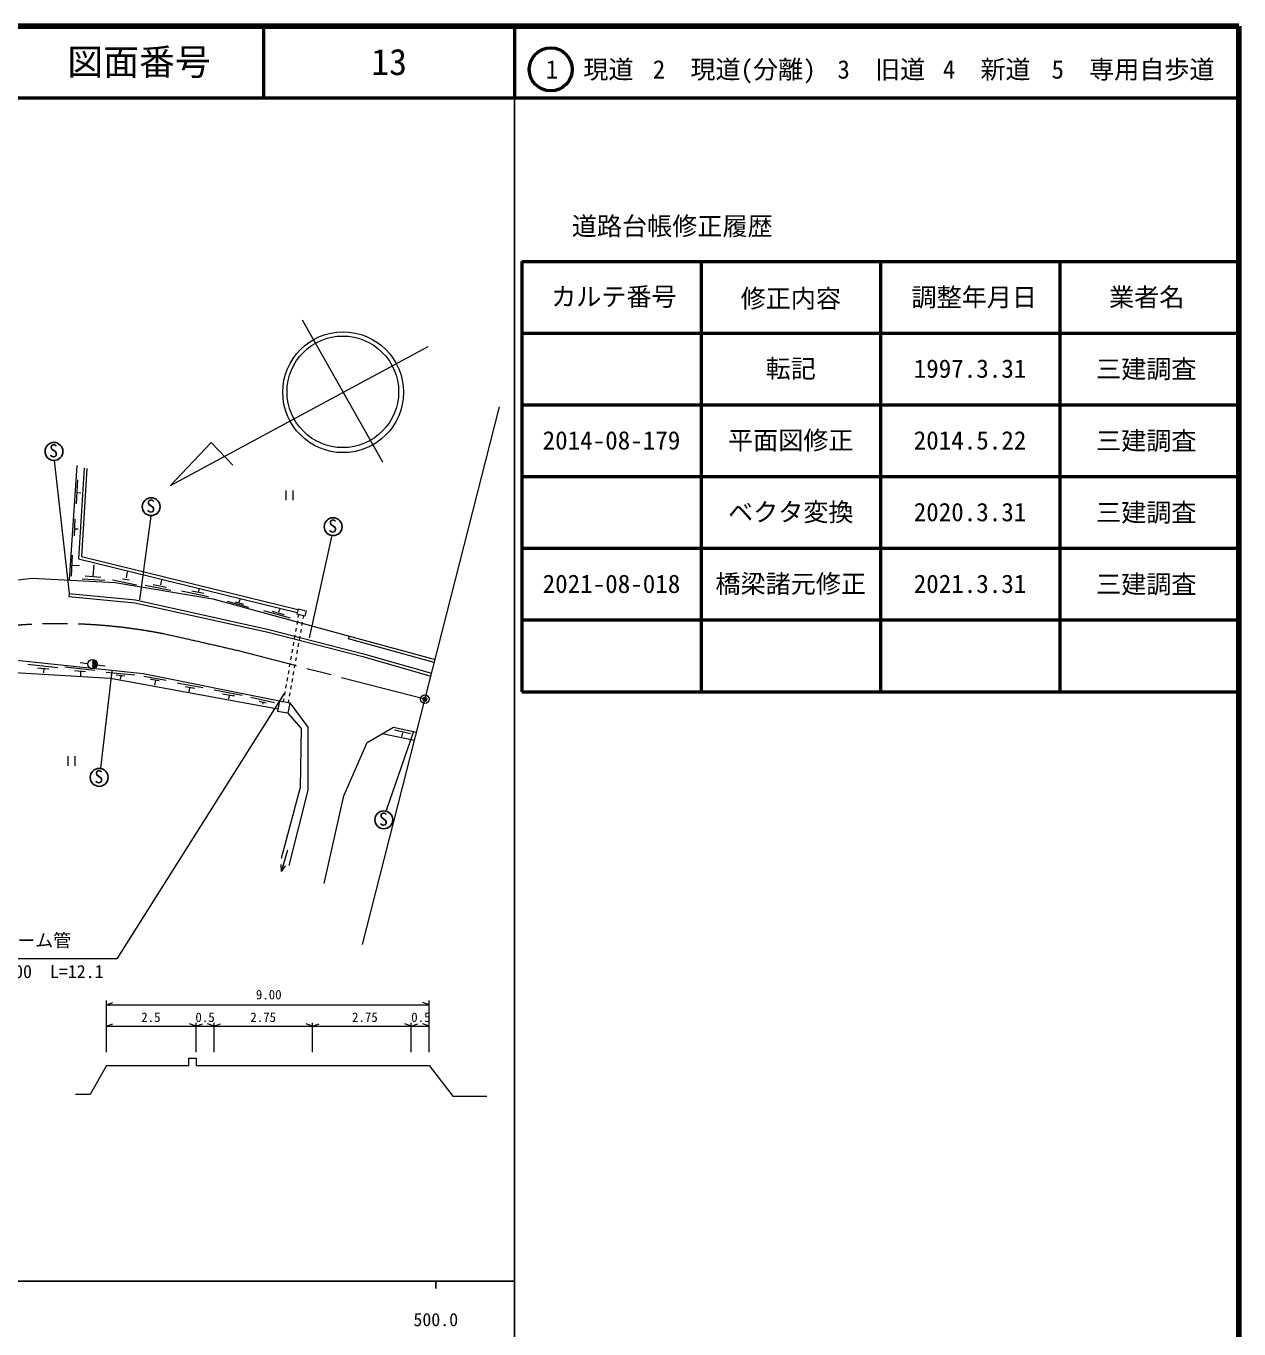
# Model space of a CAD drawing. Units: millimetres, scale not verified, with parts at other scales. Extents: x 40000 to 680000, y 20000 to 380000.
# Drawn here: x 510864 to 680000, y 198357 to 380000 of the extents above; entities that cross this region are included whole.
import ezdxf
from ezdxf.enums import TextEntityAlignment as Align

# ---------------------------------------------------------------- set-up
doc = ezdxf.new("R2010")
doc.units = ezdxf.units.MM
doc.header["$LTSCALE"] = 1000
doc.header["$PDMODE"] = 32
doc.header["$PDSIZE"] = 500
doc.linetypes.add('CHAIN', pattern=[18.5, 12, -1.5, 3.5, -1.5])
for name, color, linetype, lineweight in [('M-BGD', 7, 'Continuous', 13), ('M-BMK', 2, 'CHAIN', 13), ('M-BMK-SRVR', 3, 'Continuous', 13), ('M-STR-HTXT', 7, 'Continuous', 13), ('M-TTL', 2, 'Continuous', 140), ('M-TTL-BAND', 7, 'Continuous', 25), ('M-TTL-FRAM', 2, 'Continuous', 50), ('M-TTL-LINE', 7, 'Continuous', 50)]:
    doc.layers.add(name, color=color, linetype=linetype, lineweight=lineweight)
doc.layers.add('M-OTRS', color=6, linetype='Continuous')
doc.layers.add('M-TTL-TXT', color=7, linetype='Continuous')
doc.styles.add('ＭＳ ゴシック', font='')
doc.styles.get('ＭＳ ゴシック').set_extended_font_data('MS Gothic')

msp = doc.modelspace()

# ---------------------------------------------------------------- linework, layer by layer
at = {"layer": 'M-BGD'}
for p, q in [((549384, 339049), (560550, 319242)), ((566914, 335286), (530982, 315922)), ((530982, 315922), (536688, 321921)), ((536688, 321921), (539701, 318783)), ((514785, 319446), (516887, 300884)), ((517942, 318727), (516874, 302747)), ((518949, 318346), (518162, 305725)), ((519348, 318321), (518582, 306034)), ((518031, 316724), (517855, 313410)), ((518106, 314950), (518491, 314925)), ((547090, 315239), (547090, 313879)), ((548110, 313879), (548110, 315239)), ((517663, 311291), (517560, 308928)), ((526739, 300029), (528326, 311663)), ((517771, 309918), (518126, 309918)), ((550410, 294714), (553493, 308782)), ((517311, 306239), (517177, 303293)), ((518162, 305725), (548686, 298261)), ((518582, 306034), (548779, 298650)), ((517403, 304850), (518299, 304799)), ((520244, 303258), (520371, 304864)), ((524891, 303073), (525016, 303910)), ((501739, 301862), (511727, 303015)), ((511727, 303015), (523282, 302414)), ((518672, 302956), (521844, 302730)), ((519124, 303332), (521275, 303190)), ((522899, 302788), (526263, 302085)), ((523282, 302414), (536903, 300167)), ((524296, 302956), (525284, 302797)), ((527458, 302039), (531040, 301361)), ((528587, 302165), (530429, 301788)), ((529650, 302106), (529784, 302776)), ((516887, 300884), (516848, 300483)), ((532546, 301252), (536321, 300482)), ((533977, 301269), (535643, 300934)), ((534968, 301183), (535023, 301488)), ((536903, 300167), (556492, 294821)), ((538928, 299831), (541890, 298994)), ((540005, 299746), (541207, 299412)), ((540601, 299687), (540734, 300096)), ((543954, 298516), (547693, 297483)), ((545185, 298408), (546874, 297945)), ((546135, 298339), (546244, 298728)), ((548800, 298737), (548626, 298010)), ((549733, 297746), (548626, 298010)), ((548856, 297956), (548784, 297548)), ((548800, 298737), (549906, 298473)), ((549906, 298473), (549733, 297746)), ((548698, 297056), (548611, 296563)), ((549384, 296914), (549297, 296421)), ((549538, 297793), (549470, 297406)), ((548352, 295086), (548266, 294593)), ((548525, 296071), (548438, 295578)), ((549038, 294944), (548951, 294451)), ((549211, 295929), (549124, 295436)), ((555839, 294558), (555986, 294960)), ((567790, 291268), (555839, 294558)), ((556492, 294821), (567892, 291667)), ((548006, 293116), (547920, 292623)), ((548179, 294101), (548093, 293608)), ((548692, 292974), (548606, 292481)), ((548865, 293959), (548778, 293466)), ((506048, 291947), (527205, 289728)), ((511135, 291024), (515315, 290571)), ((516274, 290648), (520454, 290195)), ((519458, 291094), (518429, 291203)), ((520747, 290935), (521877, 290801)), ((547661, 291146), (547574, 290654)), ((547833, 292131), (547747, 291638)), ((548346, 291004), (548260, 290511)), ((548519, 291989), (548433, 291496)), ((505559, 290094), (522624, 289076)), ((512464, 290512), (514030, 290379)), ((513331, 290325), (513301, 289808)), ((517603, 290136), (519169, 290003)), ((518470, 289949), (518440, 289432)), ((522842, 290041), (521249, 276518)), ((522034, 289925), (526056, 289561)), ((522624, 289076), (545988, 284817)), ((523432, 289538), (524660, 289410)), ((524078, 289390), (523994, 288961)), ((527205, 289728), (546187, 285905)), ((527267, 289364), (530408, 288808)), ((528222, 288970), (528276, 288965)), ((528276, 288965), (529443, 288759)), ((547315, 289176), (547228, 288684)), ((547488, 290161), (547401, 289669)), ((548001, 289034), (547914, 288542)), ((548173, 290019), (548087, 289527)), ((528926, 288749), (528773, 288124)), ((531949, 288448), (535518, 287784)), ((533066, 287936), (534381, 287710)), ((533647, 287710), (533573, 287159)), ((537106, 287442), (541002, 286712)), ((546969, 287206), (546883, 286714)), ((547142, 288191), (547055, 287699)), ((547655, 287064), (547568, 286572)), ((547828, 288049), (547741, 287557)), ((538275, 286906), (539919, 286636)), ((539198, 286655), (539091, 286227)), ((539919, 286636), (539785, 286658)), ((542194, 286431), (545493, 285702)), ((543376, 285884), (544341, 285653)), ((543898, 285648), (543824, 285466)), ((546189, 285912), (545923, 284460)), ((546189, 285912), (547631, 285648)), ((546796, 286221), (546725, 285814)), ((547631, 285648), (547365, 284196)), ((547482, 286079), (547414, 285693)), ((547631, 285648), (550176, 282241)), ((547365, 284196), (545923, 284460)), ((547365, 284196), (549241, 282061)), ((549241, 282061), (549083, 273823)), ((550176, 282241), (550144, 273472)), ((558446, 280114), (562103, 282274)), ((564901, 281651), (561090, 270633)), ((562103, 282274), (565314, 281559)), ((562246, 281895), (564464, 281368)), ((555155, 272698), (558446, 280114)), ((565022, 280417), (560513, 281335)), ((563359, 281451), (563234, 280899)), ((516710, 278229), (516710, 276869)), ((517730, 276869), (517730, 278229)), ((549083, 273823), (546450, 263952)), ((550144, 273472), (547521, 262986)), ((552448, 260455), (555155, 272698)), ((546480, 262152), (547369, 265174)), ((546480, 262152), (546420, 263108)), ((546480, 262152), (547048, 262923)), ((522076, 235105), (519799, 231030)), ((522076, 235105), (533576, 235105)), ((533576, 235105), (533576, 236105)), ((533576, 236105), (534576, 236105)), ((534576, 236105), (534576, 235105)), ((534576, 235105), (537076, 235105)), ((537076, 235105), (550826, 235105)), ((550826, 235105), (564576, 235105)), ((564576, 235105), (567076, 235105)), ((567076, 235105), (570364, 230798)), ((519799, 231030), (517765, 231030)), ((570364, 230798), (575116, 230798))]:
    msp.add_line(p, q, dxfattribs=at)
for points in [[(516848, 300483), (526052, 299597), (544617, 295479), (557823, 292093), (567310, 289387)], [(516887, 300884), (526116, 299996), (544711, 295872), (557929, 292482), (567410, 289778)]]:
    msp.add_lwpolyline(points, dxfattribs=at)
for centre, radius in [((555082, 328948), 8423), ((555037, 329007), 7782), ((520123, 291037), 650)]:
    msp.add_circle(centre, radius, dxfattribs=at)
at = {"layer": 'M-BGD', "lineweight": 25}
for centre in [(514757, 320695), (528312, 312992), (553684, 310204), (521065, 275253), (560750, 269339)]:
    msp.add_circle(centre, 1250, dxfattribs=at)
at = {"layer": 'M-BGD'}
for radius in [520, 390, 260, 130, 20]:
    msp.add_arc((520123, 291037), radius, 270, 90, dxfattribs=at)
at = {"layer": 'M-BMK'}
msp.add_line((566483, 286142), (540316, 292926), dxfattribs=at)
for centre, radius, start, end in [((515424, 220670), 76009, 78.89898, 98.5648), ((302535, -729610), 1049819, 76.90903, 77.48314)]:
    msp.add_arc(centre, radius, start, end, dxfattribs=at)
at = {"layer": 'M-BMK-SRVR'}
msp.add_line((557764, 251955), (576877, 326899), dxfattribs=at)
msp.add_circle((566483, 286142), 600, dxfattribs=at)
at = {"layer": 'M-OTRS'}
msp.add_point((566483, 286142), dxfattribs=at)
at = {"layer": 'M-STR-HTXT'}
for p, q in [((546837, 286949), (523539, 249953)), ((523539, 249953), (504691, 249953)), ((522076, 236967), (522076, 244148)), ((522076, 243560), (522976, 243888)), ((522076, 243560), (567076, 243560)), ((567076, 243560), (566176, 243888)), ((567076, 236967), (567076, 244148)), ((522076, 240548), (522976, 240875)), ((522076, 240548), (534576, 240548)), ((534576, 240548), (533676, 240875)), ((534576, 236967), (534576, 241034)), ((534576, 240548), (535476, 240875)), ((534576, 240548), (537076, 240548)), ((537076, 240548), (536176, 240875)), ((537076, 236967), (537076, 241034)), ((537076, 240548), (537976, 240875)), ((537076, 240548), (550826, 240548)), ((550826, 240548), (549926, 240875)), ((550826, 236967), (550826, 241034)), ((550826, 240548), (551726, 240875)), ((550826, 240548), (564576, 240548)), ((564576, 240548), (563676, 240875)), ((564576, 236967), (564576, 241034)), ((564576, 240548), (565476, 240875)), ((564576, 240548), (567076, 240548)), ((567076, 240548), (566176, 240875))]:
    msp.add_line(p, q, dxfattribs=at)
at = {"layer": 'M-TTL'}
for p, q in [((680000, 380000), (40000, 380000)), ((680000, 20000), (680000, 380000))]:
    msp.add_line(p, q, dxfattribs=at)
at = {"layer": 'M-TTL-BAND'}
for p, q in [((579000, 20000), (579000, 370000)), ((40000, 205000), (579000, 205000)), ((568000, 205000), (568000, 204000))]:
    msp.add_line(p, q, dxfattribs=at)
at = {"layer": 'M-TTL-FRAM'}
for p, q in [((580000, 347197), (580000, 287197)), ((580000, 347197), (680000, 347197)), ((580000, 287197), (680000, 287197))]:
    msp.add_line(p, q, dxfattribs=at)
at = {"layer": 'M-TTL-LINE'}
for p, q in [((543997, 380000), (543997, 370000)), ((579000, 380000), (579000, 370000)), ((40000, 370000), (680000, 370000)), ((605000, 347197), (605000, 287197)), ((630000, 347197), (630000, 287197)), ((655000, 347197), (655000, 287197)), ((580000, 337197), (680000, 337197)), ((580000, 327197), (680000, 327197)), ((580000, 317197), (680000, 317197)), ((580000, 307197), (680000, 307197)), ((580000, 297197), (680000, 297197))]:
    msp.add_line(p, q, dxfattribs=at)
msp.add_circle((584031, 373958), 3000, dxfattribs=at)

# ---------------------------------------------------------------- texts
at = {"layer": 'M-BGD', "style": 'ＭＳ ゴシック'}
for p in [(514079, 319322), (527633, 311618), (553005, 308831), (520387, 273879), (560072, 267965)]:
    msp.add_text('S', height=1833, dxfattribs=at).set_placement(p, align=Align.BOTTOM_LEFT)
at = {"layer": 'M-STR-HTXT', "style": 'ＭＳ ゴシック'}
for s, height, p in [('ヒューム管', 1833, (510904, 251065)), ('9.00', 1320, (544706, 243908)), ('2.5', 1320, (528270, 240755)), ('0.5', 1320, (535824, 240755)), ('2.75', 1320, (543924, 240755)), ('2.75', 1320, (558110, 240755)), ('0.5', 1320, (565923, 240755))]:
    msp.add_text(s, height=height, dxfattribs=at).set_placement(p, align=Align.BOTTOM_CENTER)
msp.add_text('Φ=300\u3000L=12.1', height=1833, dxfattribs=at).set_placement((504701, 246716), align=Align.BOTTOM_LEFT)
at = {"layer": 'M-TTL-BAND', "style": 'ＭＳ ゴシック'}
msp.add_text('500.0', height=1833, dxfattribs=at).set_placement((568000, 198195), align=Align.BOTTOM_CENTER)
at = {"layer": 'M-TTL-TXT', "style": 'ＭＳ ゴシック'}
for s, height, p in [('図面番号', 3666, (526622, 375000)), ('13', 3666, (561497, 375000)), ('1\u3000現道', 2566, (589448, 373958)), ('2\u3000現道(分離)', 2566, (609619, 373958)), ('3\u3000旧道', 2566, (630121, 373958)), ('4\u3000新道', 2566, (644824, 373958)), ('5\u3000専用自歩道', 2566, (665228, 373958)), ('道路台帳修正履歴', 2566, (600968, 352113)), ('カルテ番号', 2566, (592839, 342277)), ('修正内容', 2566, (617509, 342023)), ('調整年月日', 2566, (643089, 342197)), ('業者名', 2566, (667134, 342197)), ('転記', 2566, (617500, 332245)), ('1997.3.31', 2566, (642500, 332245)), ('三建調査', 2566, (667077, 332189)), ('2014-08-179', 2566, (592500, 322245)), ('平面図修正', 2566, (617500, 322245)), ('2014.5.22', 2566, (642500, 322245)), ('三建調査', 2566, (667077, 322189)), ('ベクタ変換', 2566, (617500, 312245)), ('2020.3.31', 2566, (642500, 312245)), ('三建調査', 2566, (667077, 312189)), ('2021-08-018', 2566, (592500, 302245)), ('橋梁諸元修正', 2566, (617500, 302245)), ('2021.3.31', 2566, (642500, 302245)), ('三建調査', 2566, (667077, 302189))]:
    msp.add_text(s, height=height, dxfattribs=at).set_placement(p, align=Align.MIDDLE_CENTER)

doc.saveas('drawing.dxf')
